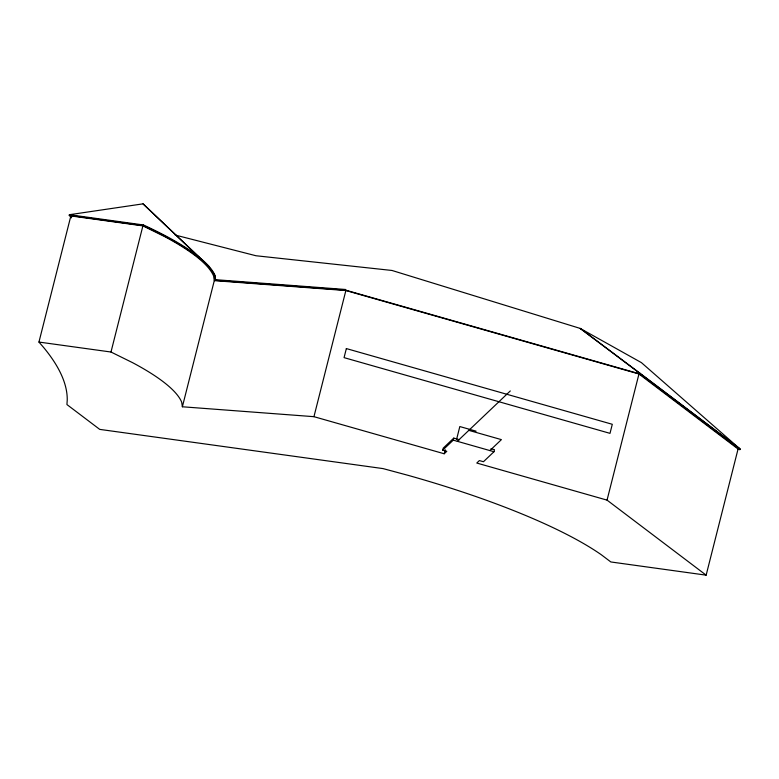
<?xml version="1.0" encoding="UTF-8"?>
<svg xmlns="http://www.w3.org/2000/svg" width="779" height="779" viewBox="0 0 779 779"><rect width="100%" height="100%" fill="white"/><g stroke="black" fill="none" stroke-linecap="round" stroke-linejoin="round"><path stroke-width="1.17" d="M71.434 217.828A896.201 193.971 14.2 0 0 69.243 215.345L69.409 214.712L143.034 203.845L209.337 266.778M214.293 280.635L345.866 290.538L638.955 373.988L738.064 449.016L706.144 575.155L610.843 561.961L601.291 554.736A275.299 59.584 14.2 0 0 408.118 475.346L383.044 468.598L99.731 429.385L66.936 404.564L67.237 399.987A897.622 194.283 14.2 0 0 43.653 347.502L38.95 342.059L70.87 215.919L142.898 225.881L164.476 236.514A241.451 52.261 14.2 0 1 213.602 276L214.293 280.635L182.374 406.774L313.947 416.677L444.205 453.767L446.805 451.294L442.735 450.135L443.241 448.12L453.758 438.119L459.581 439.775M182.374 406.774L181.682 402.139A241.451 52.261 14.2 0 0 132.557 362.654L110.988 352.02L142.898 225.881M175.197 235.044L255.96 255.746L392.003 270.469L580.209 328.417L641.409 362.624L740.05 448.986L739.894 449.61L639.929 373.939L345.545 290.119L215.579 280.343L214.985 276.302A242.882 52.573 14.2 0 0 143.248 225.589L143.414 224.956L69.409 214.712A896.201 193.971 14.2 0 1 71.6 217.195M215.579 280.343L215.14 275.669A242.882 52.573 14.2 0 0 143.414 224.956M345.545 290.119L345.71 289.496L215.744 279.71M313.947 416.677L345.866 290.538M444.205 453.767L445.237 449.726M442.735 450.135L453.251 440.145L453.758 438.119M456.601 439.298L459.824 426.551L476.115 431.186M706.144 575.155L607.045 500.128L476.787 463.038L479.377 460.574L483.447 461.733L493.964 451.732L494.48 449.717L490.984 448.723M607.045 500.128L638.955 373.988M639.929 373.939L640.085 373.307L580.209 328.417L740.05 448.986L640.085 373.307M457.322 441.303L510.294 390.941M489.894 450.574L501.403 439.629L468.831 430.359M69.243 215.345L143.248 225.589M38.95 342.059L110.988 352.02M737.509 449.279L739.894 449.61M453.251 440.145L493.964 451.732M143.034 203.845L199.015 257.07M346.353 348.573L344.065 357.639L610.006 433.358L612.294 424.292L346.353 348.573"/></g></svg>
